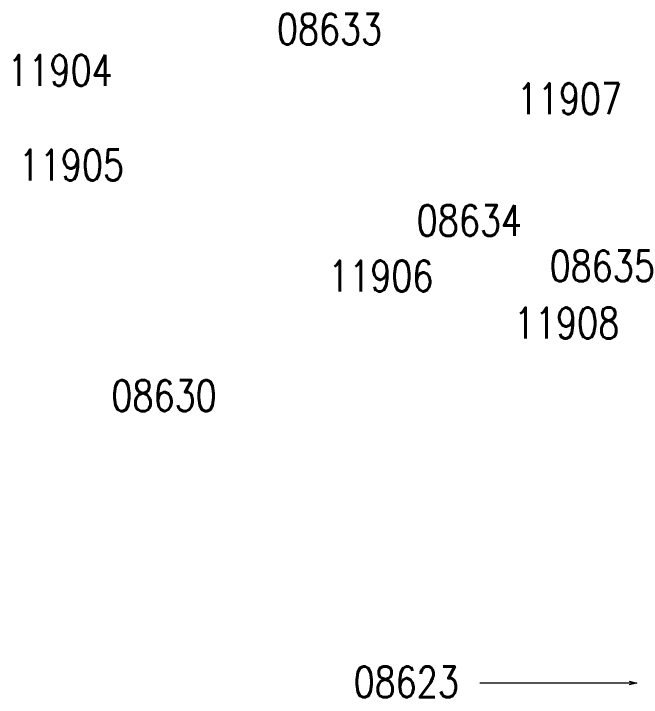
# Model space of a CAD drawing. Header units: millimetres. Extents: x 1956 to 636788, y 2654 to 1331964.
# Drawn here: x 1956.4 to 2365.1, y 2893 to 3338 of the extents above; entities that cross this region are included whole.
import ezdxf
from ezdxf.enums import TextEntityAlignment as Align

# ---------------------------------------------------------------- set-up
doc = ezdxf.new("R2010")
doc.units = ezdxf.units.MM
doc.layers.add('-NUMEROS$DE$P$', color=7, linetype='Continuous')
doc.layers.add('41', color=1, linetype='Continuous')
doc.styles.add('ROMANS', font='ROMANS', dxfattribs={"height": 0.2})

msp = doc.modelspace()

# ---------------------------------------------------------------- linework, layer by layer
at = {"layer": '41', "color": 7, "linetype": 'Continuous', "lineweight": 0}
msp.add_line((2362.239, 2902.26), (2259.905, 2902.26), dxfattribs=at)
msp.add_lwpolyline([(2357.239, 2903.51), (2362.239, 2902.26), (2357.239, 2901.01)], dxfattribs=at)

# ---------------------------------------------------------------- texts
at = {"layer": '-NUMEROS$DE$P$', "color": 7, "linetype": 'Continuous', "lineweight": 0, "style": 'ROMANS', "width": 0.8}
for s, p in [('11904', (1986.57, 3301.092)), ('11907', (2318.276, 3282.648)), ('11905', (1993.967, 3239.482)), ('11906', (2195.414, 3167.216, 104.921)), ('11908', (2316.427, 3136.632))]:
    msp.add_text(s, height=20, dxfattribs=at).set_placement(p, align=Align.MIDDLE)
at = {"layer": '41', "color": 7, "linetype": 'Continuous', "lineweight": 0, "style": 'ROMANS', "width": 0.8}
for s, p in [('08633', (2162.049, 3327.99)), ('08634', (2253.13, 3203.351)), ('08635', (2339.651, 3173.759)), ('08630', (2054.316, 3089.308)), ('08623', (2212.018, 2902.956))]:
    msp.add_text(s, height=20, dxfattribs=at).set_placement(p, align=Align.MIDDLE)

doc.saveas('drawing.dxf')
